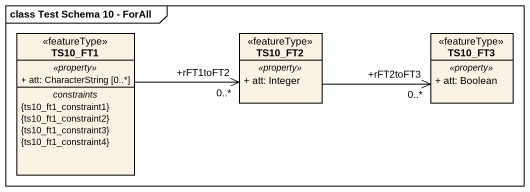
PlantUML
@startuml
mainframe class Test Schema 10 - ForAll
hide circle
hide empty members
skinparam classAttributeIconSize 0
class TS10_FT1 <<featureType>> {
  .. <<property>> ..
  + att: CharacterString [0..*]
  -- constraints --
  {ts10_ft1_constraint1}
  {ts10_ft1_constraint2}
  {ts10_ft1_constraint3}
  {ts10_ft1_constraint4}
}
class TS10_FT2 <<featureType>> {
  .. <<property>> ..
  + att: Integer
}
class TS10_FT3 <<featureType>> {
  .. <<property>> ..
  + att: Boolean
}
TS10_FT1 -right-> "+rFT1toFT2\n0..*" TS10_FT2
TS10_FT2 -right-> "+rFT2toFT3\n0..*" TS10_FT3
@enduml
